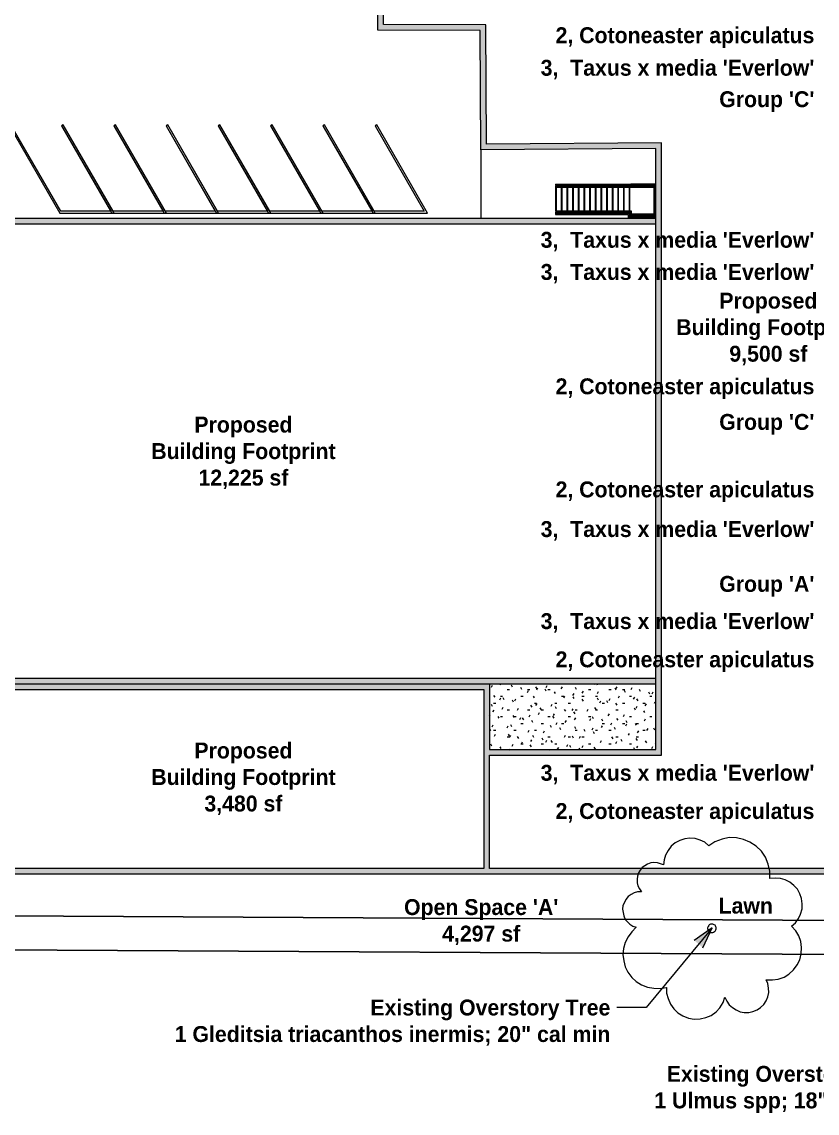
# Model space of a CAD drawing. Header units: feet. Extents: x 2366571 to 2367139, y 711991 to 712371.
# Drawn here: x 2366836.3 to 2366976.9, y 711991 to 712183.9 of the extents above; entities that cross this region are included whole.
import ezdxf

# ---------------------------------------------------------------- set-up
doc = ezdxf.new("R2010")
doc.units = ezdxf.units.FT
doc.header["$MEASUREMENT"] = 0
for name, color, linetype, lineweight in [('A-FLOR-HRAL', 11, 'Continuous', 9), ('C-BLDG-PADS', 91, 'Continuous', 9), ('G-ANNO-TEXT', 231, 'Continuous', 9), ('PDF_Geometry', 1, 'Continuous', 9), ('S-STRS', 31, 'Continuous', 9)]:
    doc.layers.add(name, color=color, linetype=linetype, lineweight=lineweight)
for name, color, linetype in [('C-BLDG-OTLN', 110, 'Continuous'), ('C-PRKG-CONC-PATT', 1, 'Continuous'), ('C-PRKG-STRP', 190, 'Continuous'), ('C-PROP-LINE', 230, 'Continuous')]:
    doc.layers.add(name, color=color, linetype=linetype)
doc.styles.add('Century Gothic_B', font='GOTHICB.TTF', dxfattribs={"height": 33.75})

# ---------------------------------------------------------------- blocks, each defined once
blk = doc.blocks.new('Top Rail Type - Top Rail_Internal_-1447311-SITE PLAN')
at = {"layer": 'A-FLOR-HRAL'}
for points in [[(-1641.9, 11839.8), (-1641.9, 11840), (-1797.9, 11839.9), (-1797.9, 11839.8), (-1641.9, 11839.8)], [(-1641.9, 11839.8), (-1641.9, 11839.8), (-1586.2, 11839.9), (-1586.3, 11840), (-1641.9, 11839.9), (-1641.9, 11839.8)], [(-1586.1, 11775.1), (-1586.2, 11839.9), (-1586.3, 11839.7), (-1586.2, 11775.1)], [(-1642, 11781.8), (-1641.4, 11782.4), (-1641.2, 11782.7), (-1641.9, 11782.6), (-1641.9, 11782), (-1797.9, 11781.9), (-1797.9, 11781.8), (-1643.9, 11781.8)], [(-1641.7, 11781.4), (-1641.7, 11781.6), (-1641.7, 11781.9), (-1641.1, 11782.1), (-1641, 11782.3), (-1641.4, 11782.4), (-1641.9, 11781.9), (-1641.9, 11781.5), (-1641.7, 11781.4)], [(-1641, 11775.1), (-1640.8, 11775.2), (-1640.7, 11781.9), (-1640.2, 11782.1), (-1640.3, 11782.3), (-1640.8, 11782.1), (-1641, 11781.7), (-1641, 11775.1)], [(-1586.2, 11775.1), (-1586.2, 11775.1), (-1586.3, 11775.2), (-1640.9, 11775.1), (-1641, 11775.1), (-1586.3, 11775.1)]]:
    blk.add_hatch(color=254, dxfattribs=at).paths.add_polyline_path(points, flags=0)
for p, q in [((-1641.7, 11840.7), (-1797.9, 11840.7)), ((-1797.9, 11839.7), (-1797.9, 11839.9)), ((-1797.9, 11839.2), (-1641.7, 11839.2)), ((-1585.5, 11840.7), (-1641.7, 11840.7)), ((-1641.7, 11839.2), (-1587, 11839.2)), ((-1587, 11839.2), (-1587, 11775.9)), ((-1640.9, 11782.7), (-1797.9, 11782.7)), ((-1797.9, 11781.2), (-1642.2, 11781.2)), ((-1641.9, 11781.3), (-1641.7, 11781.4)), ((-1641.7, 11780.9), (-1641.7, 11774.4)), ((-1641.7, 11774.4), (-1585.5, 11774.4)), ((-1640.2, 11775.9), (-1640.2, 11782.2)), ((-1587, 11775.9), (-1640.2, 11775.9))]:
    blk.add_line(p, q, dxfattribs=at)
at = {"layer": 'A-FLOR-HRAL', "flags": 128}
for points in [[(-1640.9, 11782.7), (-1641, 11782.6), (-1641.2, 11782.6), (-1641.4, 11782.4), (-1641.5, 11782.3), (-1641.7, 11782.1), (-1641.9, 11781.9), (-1642.1, 11781.7)], [(-1641.2, 11781.9), (-1641, 11782.1), (-1640.9, 11782.3), (-1640.8, 11782.4), (-1640.8, 11782.6), (-1640.8, 11782.6), (-1640.9, 11782.7)], [(-1797.9, 11781.7), (-1797.9, 11781.9), (-1797.9, 11782.1)], [(-1641.1, 11781.7), (-1640.9, 11781.9), (-1640.7, 11782.1), (-1640.5, 11782.2), (-1640.4, 11782.3), (-1640.3, 11782.3), (-1640.2, 11782.3), (-1640.2, 11782.2)]]:
    blk.add_lwpolyline(points, dxfattribs=at)
at = {"layer": 'A-FLOR-HRAL'}
for points in [[(-1641.9, 11839.9), (-1641.9, 11839.9), (-1641.9, 11839.8), (-1641.9, 11839.7)], [(-1586.2, 11839.9), (-1586.2, 11839.9), (-1586.3, 11839.9), (-1586.3, 11839.8), (-1586.3, 11839.8), (-1586.4, 11839.7), (-1586.4, 11839.7)], [(-1641.1, 11775), (-1641.1, 11775), (-1641.1, 11775), (-1641, 11775), (-1641, 11775.1), (-1640.9, 11775.1), (-1640.9, 11775.1)]]:
    blk.add_open_spline(points, degree=3, dxfattribs=at)
blk = doc.blocks.new('Handrail Type - Handrail_Internal_-1447339-SITE PLAN')
at = {"layer": 'A-FLOR-HRAL'}
for points in [[(-1641.9, 11836.8), (-1641.9, 11837), (-1797.9, 11836.9), (-1797.9, 11836.8), (-1641.9, 11836.8)], [(-1641.9, 11836.8), (-1641.9, 11836.8), (-1589.2, 11836.9), (-1589.3, 11837), (-1641.9, 11836.9), (-1641.9, 11836.8)], [(-1589.1, 11778.1), (-1589.2, 11836.9), (-1589.3, 11836.7), (-1589.2, 11778.1)], [(-1641.9, 11784.8), (-1641.9, 11785), (-1797.9, 11784.9), (-1797.9, 11784.8), (-1641.9, 11784.8)], [(-1638.2, 11784.8), (-1637.9, 11784.9), (-1638, 11785), (-1641.9, 11784.9), (-1641.9, 11784.8), (-1638.7, 11784.8)], [(-1638, 11778.1), (-1637.8, 11778.3), (-1637.9, 11784.9), (-1638, 11784.7), (-1638, 11778.1)], [(-1589.3, 11778.1), (-1589.2, 11778.1), (-1589.3, 11778.2), (-1637.9, 11778.1), (-1638, 11778.1), (-1590, 11778.1)]]:
    blk.add_hatch(color=254, dxfattribs=at).paths.add_polyline_path(points, flags=0)
for p, q in [((-1641.7, 11837.7), (-1797.9, 11837.7)), ((-1797.9, 11836.7), (-1797.9, 11836.9)), ((-1797.9, 11836.2), (-1641.7, 11836.2)), ((-1588.5, 11837.7), (-1641.7, 11837.7)), ((-1641.7, 11836.2), (-1590, 11836.2)), ((-1590, 11836.2), (-1590, 11778.9)), ((-1588.5, 11777.4), (-1588.5, 11837.7)), ((-1641.7, 11785.7), (-1797.9, 11785.7)), ((-1797.9, 11784.7), (-1797.9, 11784.9)), ((-1797.9, 11784.2), (-1641.7, 11784.2)), ((-1637.2, 11785.7), (-1641.7, 11785.7)), ((-1641.7, 11784.2), (-1638.7, 11784.2)), ((-1638.7, 11784.2), (-1638.7, 11777.4)), ((-1637.2, 11778.9), (-1637.2, 11785.7)), ((-1638.7, 11777.4), (-1588.5, 11777.4)), ((-1590, 11778.9), (-1637.2, 11778.9))]:
    blk.add_line(p, q, dxfattribs=at)
for points in [[(-1641.9, 11836.9), (-1641.9, 11836.9), (-1641.9, 11836.8), (-1641.9, 11836.7)], [(-1589.2, 11836.9), (-1589.2, 11836.9), (-1589.3, 11836.9), (-1589.3, 11836.8), (-1589.3, 11836.8), (-1589.4, 11836.7), (-1589.4, 11836.7)], [(-1641.9, 11784.7), (-1641.9, 11784.8), (-1641.9, 11784.9), (-1641.9, 11784.9)], [(-1638.1, 11784.7), (-1638.1, 11784.7), (-1638.1, 11784.8), (-1638, 11784.8), (-1638, 11784.9), (-1637.9, 11784.9), (-1637.9, 11784.9)], [(-1638.1, 11778), (-1638.1, 11778), (-1638.1, 11778), (-1638, 11778), (-1638, 11778.1), (-1637.9, 11778.1), (-1637.9, 11778.1)], [(-1589, 11778), (-1589, 11778), (-1589.1, 11778), (-1589.1, 11778), (-1589.2, 11778.1), (-1589.2, 11778.1), (-1589.3, 11778.2), (-1589.3, 11778.2), (-1589.3, 11778.3), (-1589.4, 11778.3), (-1589.4, 11778.3)]]:
    blk.add_open_spline(points, degree=3, dxfattribs=at)
blk = doc.blocks.new('Family - ___-1442676-SITE PLAN')
at = {"layer": 'C-PROP-LINE'}
blk.add_line((-2969.6, 10291.1), (-534.6, 10277.4), dxfattribs=at)
blk = doc.blocks.new('Family - ___-1416994-SITE PLAN')
at = {"layer": 'C-PROP-LINE'}
blk.add_line((-3220.3, 10220.5), (-534.6, 10205.4), dxfattribs=at)

msp = doc.modelspace()

# ---------------------------------------------------------------- hatches: boundary and pattern name
at = {"layer": 'C-BLDG-OTLN', "lineweight": 5}
h = msp.add_hatch(color=1, dxfattribs=at)
h.dxf.hatch_style = 1
h.paths.add_polyline_path([(2366918.97, 712055.23), (2366918.97, 712066.86), (2366826.96, 712066.86), (2366826.96, 712054.86), (2366812.38, 712054.86), (2366812.38, 712033.19), (2366987.39, 712033.19), (2366987.39, 712102.29), (2366991.39, 712102.29), (2366991.4, 712114.34), (2366987.4, 712114.34), (2366987.41, 712208.45), (2366899.22, 712208.45), (2366899.21, 712182.41), (2366917.31, 712182.34), (2366917.41, 712161.24), (2366948.36, 712161.49), (2366948.36, 712055.23)])
h.paths.add_polyline_path([(2366918.97, 712034.19), (2366986.39, 712034.19), (2366986.39, 712103.29), (2366990.39, 712103.29), (2366990.4, 712113.34), (2366986.4, 712113.34), (2366986.41, 712207.45), (2366900.22, 712207.45), (2366900.21, 712183.41), (2366918.31, 712183.34), (2366918.4, 712162.25), (2366949.36, 712162.5), (2366949.36, 712054.23), (2366918.97, 712054.23)], flags=16)
h.paths.add_polyline_path([(2366917.97, 712065.86), (2366827.96, 712065.86), (2366827.96, 712053.86), (2366813.38, 712053.86), (2366813.38, 712034.19), (2366917.97, 712034.19)], flags=16)
h = msp.add_hatch(color=1, dxfattribs=at)
h.dxf.hatch_style = 1
h.paths.add_polyline_path([(2366822.74, 712148.12), (2366948.36, 712148.12), (2366948.36, 712149.12), (2366821.74, 712149.12), (2366821.74, 712123.05), (2366782.88, 712123.05), (2366782.88, 712089.29), (2366800.19, 712089.29), (2366800.19, 712066.97), (2366800.29, 712066.86), (2366948.36, 712066.86), (2366948.36, 712067.86), (2366801.19, 712067.86), (2366801.19, 712090.29), (2366783.88, 712090.29), (2366783.88, 712122.05), (2366822.74, 712122.05)])
at = {"layer": 'C-BLDG-PADS', "lineweight": 5}
h = msp.add_hatch(dxfattribs=at)
h.set_pattern_fill('FP_6', color=1, scale=0.083333, style=0, pattern_type=2)
h.set_pattern_definition([(0, (2367080.477, 711168.255), (4.8, 1.2), [0.396, -3.204, 0.396, -3.204, -19.2]), (0, (2367080.477, 711168.255), (4.8, 1.2), [-7.2, 0.396, -6.804, 0.396, -3.204, -8.4]), (0, (2367080.477, 711168.255), (4.8, 1.2), [-18, 0.396, -2.004, 0.396, -5.604]), (120, (2367082.277, 711168.855), (-3.4392305, 3.556922), [0.396, -3.204, 0.396, -3.204, -19.2]), (120, (2367082.277, 711168.855), (-3.4392305, 3.556922), [-7.2, 0.396, -6.804, 0.396, -3.204, -8.4]), (120, (2367082.277, 711168.855), (-3.4392305, 3.556922), [-18, 0.396, -2.004, 0.396, -5.604]), (240, (2367082.877, 711171.255), (-1.3607695, -4.756922), [0.396, -3.204, 0.396, -3.204, -19.2]), (240, (2367082.877, 711171.255), (-1.3607695, -4.756922), [-7.2, 0.396, -6.804, 0.396, -3.204, -8.4]), (240, (2367082.877, 711171.255), (-1.3607695, -4.756922), [-18, 0.396, -2.004, 0.396, -5.604])])
h.paths.add_polyline_path([(2366918.93, 712055.12), (2366918.93, 712055.12), (2366948.21, 712055.17), (2366948.21, 712066.84), (2366918.93, 712066.84), (2366918.93, 712055.17)], flags=0)
at = {"layer": 'G-ANNO-TEXT', "lineweight": 5}
msp.add_hatch(color=1, dxfattribs=at).paths.add_polyline_path([(2366958.35, 712023.72), (2366955.16, 712021.5), (2366956.7, 712020.2)], flags=0)

# ---------------------------------------------------------------- linework, layer by layer
at = {"layer": 'C-BLDG-OTLN', "color": 1, "lineweight": 5, "flags": 128}
for points in [[(2366948.36, 712161.49), (2366917.41, 712161.24), (2366917.31, 712182.34), (2366899.21, 712182.41), (2366899.22, 712208.45), (2366987.41, 712208.45), (2366987.4, 712114.34), (2366991.4, 712114.34), (2366991.39, 712102.29), (2366987.39, 712102.29), (2366987.39, 712033.19), (2366812.38, 712033.19), (2366812.38, 712054.86), (2366826.96, 712054.86), (2366826.96, 712066.86), (2366918.97, 712066.86), (2366918.97, 712055.23), (2366948.36, 712055.23), (2366948.36, 712161.5)], [(2366948.36, 712149.12), (2366821.74, 712149.12), (2366821.74, 712123.05), (2366782.88, 712123.05), (2366782.88, 712089.29), (2366800.19, 712089.29), (2366800.19, 712066.86), (2366948.36, 712066.86)], [(2366948.36, 712148.12), (2366822.74, 712148.12), (2366822.74, 712122.05), (2366783.88, 712122.05), (2366783.88, 712090.29), (2366801.19, 712090.29), (2366801.19, 712067.86), (2366948.36, 712067.86)]]:
    msp.add_lwpolyline(points, dxfattribs=at)
for points in [[(2366918.97, 712054.23), (2366949.36, 712054.23), (2366949.36, 712162.5), (2366918.4, 712162.25), (2366918.31, 712183.34), (2366900.21, 712183.41), (2366900.22, 712207.45), (2366986.41, 712207.45), (2366986.4, 712113.34), (2366990.4, 712113.34), (2366990.39, 712103.29), (2366986.39, 712103.29), (2366986.39, 712034.19), (2366918.97, 712034.19)], [(2366917.97, 712034.19), (2366813.38, 712034.19), (2366813.38, 712053.86), (2366827.96, 712053.86), (2366827.96, 712065.86), (2366917.97, 712065.86)]]:
    msp.add_lwpolyline(points, close=True, dxfattribs=at)
at = {"layer": 'C-PRKG-CONC-PATT', "color": 1, "lineweight": 5}
msp.add_line((2366917.41, 712161.24), (2366917.41, 712149.12), dxfattribs=at)
at = {"layer": 'C-PRKG-STRP', "color": 1, "lineweight": 5}
for p, q in [((2366834.05, 712165.46), (2366842.95, 712150.04)), ((2366843.15, 712150.37), (2366834.34, 712165.63)), ((2366843.58, 712165.63), (2366843.29, 712165.46)), ((2366843.58, 712165.63), (2366843.29, 712165.46)), ((2366843.29, 712165.46), (2366852, 712150.37)), ((2366843.29, 712165.46), (2366852.19, 712150.04)), ((2366852.58, 712150.04), (2366843.58, 712165.63)), ((2366852.38, 712150.37), (2366843.58, 712165.63)), ((2366852.81, 712165.63), (2366852.53, 712165.46)), ((2366852.81, 712165.63), (2366852.53, 712165.46)), ((2366852.53, 712165.46), (2366861.24, 712150.37)), ((2366852.53, 712165.46), (2366861.43, 712150.04)), ((2366861.81, 712150.04), (2366852.81, 712165.63)), ((2366861.62, 712150.37), (2366852.81, 712165.63)), ((2366862.05, 712165.63), (2366861.76, 712165.46)), ((2366862.05, 712165.63), (2366861.76, 712165.46)), ((2366861.76, 712165.46), (2366870.47, 712150.37)), ((2366861.76, 712165.46), (2366870.67, 712150.04)), ((2366871.05, 712150.04), (2366862.05, 712165.63)), ((2366870.86, 712150.37), (2366862.05, 712165.63)), ((2366871.29, 712165.63), (2366871, 712165.46)), ((2366871.29, 712165.63), (2366871, 712165.46)), ((2366871, 712165.46), (2366879.71, 712150.37)), ((2366871, 712165.46), (2366879.9, 712150.04)), ((2366880.29, 712150.04), (2366871.29, 712165.63)), ((2366880.1, 712150.37), (2366871.29, 712165.63)), ((2366880.53, 712165.63), (2366880.24, 712165.46)), ((2366880.53, 712165.63), (2366880.24, 712165.46)), ((2366880.24, 712165.46), (2366888.95, 712150.37)), ((2366880.24, 712165.46), (2366889.14, 712150.04)), ((2366889.53, 712150.04), (2366880.53, 712165.63)), ((2366889.33, 712150.37), (2366880.53, 712165.63)), ((2366889.76, 712165.63), (2366889.48, 712165.46)), ((2366889.76, 712165.63), (2366889.48, 712165.46)), ((2366889.48, 712165.46), (2366898.19, 712150.37)), ((2366889.48, 712165.46), (2366898.38, 712150.04)), ((2366898.76, 712150.04), (2366889.76, 712165.63)), ((2366898.57, 712150.37), (2366889.76, 712165.63)), ((2366899, 712165.63), (2366898.71, 712165.46)), ((2366898.71, 712165.46), (2366907.42, 712150.37)), ((2366908, 712150.04), (2366899, 712165.63)), ((2366842.95, 712150.04), (2366852.58, 712150.04)), ((2366852, 712150.37), (2366843.15, 712150.37)), ((2366852.19, 712150.04), (2366861.81, 712150.04)), ((2366861.24, 712150.37), (2366852.38, 712150.37)), ((2366861.43, 712150.04), (2366871.05, 712150.04)), ((2366870.47, 712150.37), (2366861.62, 712150.37)), ((2366870.67, 712150.04), (2366880.29, 712150.04)), ((2366879.71, 712150.37), (2366870.86, 712150.37)), ((2366879.9, 712150.04), (2366889.53, 712150.04)), ((2366888.95, 712150.37), (2366880.1, 712150.37)), ((2366889.14, 712150.04), (2366898.76, 712150.04)), ((2366898.19, 712150.37), (2366889.33, 712150.37)), ((2366898.38, 712150.04), (2366908, 712150.04)), ((2366907.42, 712150.37), (2366898.57, 712150.37))]:
    msp.add_line(p, q, dxfattribs=at)
at = {"layer": 'G-ANNO-TEXT', "color": 1, "lineweight": 5}
for p, q in [((2366958.35, 712023.72), (2366946.67, 712009.64)), ((2366958.35, 712023.72), (2366955.16, 712021.5)), ((2366956.7, 712020.2), (2366958.35, 712023.72)), ((2366946.67, 712009.64), (2366941.45, 712009.64))]:
    msp.add_line(p, q, dxfattribs=at)
at = {"layer": 'PDF_Geometry', "color": 1, "lineweight": 5, "flags": 128}
for points in [[(2366950.25, 712013.19), (2366950.25, 712012.19), (2366950.53, 712011.2), (2366950.93, 712010.2), (2366951.54, 712009.4), (2366952.28, 712008.67), (2366953.15, 712008.15), (2366954.15, 712007.75), (2366955.15, 712007.56), (2366956.22, 712007.63), (2366957.21, 712007.84), (2366958.15, 712008.25), (2366959.01, 712008.85), (2366959.67, 712009.59), (2366960.26, 712010.53), (2366960.59, 712011.46), (2366960.93, 712010.73), (2366961.33, 712010.13), (2366961.94, 712009.61), (2366962.54, 712009.21), (2366963.27, 712008.88), (2366964.01, 712008.75), (2366964.81, 712008.76), (2366965.54, 712008.9), (2366966.27, 712009.23), (2366966.87, 712009.64), (2366967.47, 712010.18), (2366967.86, 712010.84), (2366968.19, 712011.51), (2366968.32, 712012.31), (2366968.31, 712013.05), (2366968.17, 712013.85), (2366967.9, 712014.51), (2366968.97, 712014.52), (2366969.97, 712014.66), (2366971.03, 712015), (2366971.9, 712015.54), (2366972.69, 712016.28), (2366973.35, 712017.15), (2366973.81, 712018.08), (2366974.07, 712019.15), (2366974.13, 712020.22), (2366973.99, 712021.29), (2366973.65, 712022.28), (2366973.11, 712023.21), (2366972.37, 712024.01), (2366973.04, 712024.61), (2366973.56, 712025.35), (2366973.96, 712026.15), (2366974.22, 712027.09), (2366974.21, 712027.95), (2366974.14, 712028.89), (2366973.8, 712029.75), (2366973.4, 712030.55), (2366972.79, 712031.21), (2366972.05, 712031.81), (2366971.25, 712032.2), (2366970.38, 712032.46), (2366969.45, 712032.52), (2366968.52, 712032.45), (2366968.51, 712033.72), (2366968.23, 712034.98), (2366967.76, 712036.18), (2366967.02, 712037.24), (2366966.08, 712038.17), (2366965.01, 712038.83), (2366963.87, 712039.35), (2366962.6, 712039.61), (2366961.33, 712039.67), (2366960.07, 712039.39), (2366958.81, 712038.92), (2366957.74, 712038.24), (2366957.01, 712038.84), (2366956.2, 712039.23), (2366955.34, 712039.5), (2366954.4, 712039.56), (2366953.47, 712039.42), (2366952.6, 712039.14), (2366951.81, 712038.74), (2366951.08, 712038.13), (2366950.55, 712037.4), (2366950.09, 712036.59), (2366949.83, 712035.72), (2366949.7, 712034.86), (2366949.17, 712035.05), (2366948.63, 712035.18), (2366948.03, 712035.25), (2366947.5, 712035.18), (2366946.9, 712034.97), (2366946.43, 712034.7), (2366945.97, 712034.37), (2366945.57, 712033.9), (2366945.31, 712033.43), (2366945.11, 712032.83), (2366945.05, 712032.29), (2366945.05, 712031.69), (2366945.19, 712031.16), (2366945.46, 712030.63), (2366945.8, 712030.1), (2366945.13, 712030.09), (2366944.53, 712029.89), (2366944, 712029.62), (2366943.47, 712029.28), (2366943.07, 712028.75), (2366942.81, 712028.21), (2366942.55, 712027.68), (2366942.49, 712027.01), (2366942.56, 712026.41), (2366942.69, 712025.81), (2366942.96, 712025.21), (2366943.37, 712024.75), (2366943.77, 712024.35), (2366944.31, 712024.02), (2366944.91, 712023.82), (2366944.11, 712023.02), (2366943.45, 712022.15), (2366942.93, 712021.14), (2366942.67, 712020.08), (2366942.54, 712019.01), (2366942.68, 712017.88), (2366942.95, 712016.81), (2366943.43, 712015.88), (2366944.1, 712014.95), (2366944.9, 712014.22), (2366945.84, 712013.63), (2366946.91, 712013.24), (2366947.98, 712013.05), (2366949.11, 712012.99), (2366950.18, 712013.19)], [(2366959.04, 712023.65), (2366959.04, 712023.79), (2366958.97, 712023.92), (2366958.91, 712024.05), (2366958.84, 712024.18), (2366958.7, 712024.25), (2366958.57, 712024.32), (2366958.44, 712024.38), (2366958.04, 712024.38), (2366957.9, 712024.31), (2366957.77, 712024.24), (2366957.71, 712024.11), (2366957.64, 712023.98), (2366957.57, 712023.84), (2366957.51, 712023.71), (2366957.51, 712023.58), (2366957.58, 712023.44), (2366957.64, 712023.31), (2366957.71, 712023.18), (2366957.78, 712023.11), (2366957.91, 712022.98), (2366958.05, 712022.91), (2366958.45, 712022.92), (2366958.58, 712022.98), (2366958.71, 712023.05), (2366958.85, 712023.12), (2366958.91, 712023.25), (2366958.98, 712023.39), (2366959.04, 712023.52)]]:
    msp.add_lwpolyline(points, close=True, dxfattribs=at)
at = {"layer": 'S-STRS', "color": 1, "lineweight": 5}
for p, q in [((2366930.65, 712155.16), (2366930.65, 712155)), ((2366930.65, 712155.16), (2366943.92, 712155.16)), ((2366930.65, 712155), (2366931.65, 712155)), ((2366930.65, 712155), (2366930.65, 712154.98)), ((2366930.65, 712154.85), (2366930.65, 712154.73)), ((2366930.65, 712154.6), (2366930.65, 712150.39)), ((2366930.73, 712155), (2366930.73, 712154.98)), ((2366930.73, 712154.85), (2366930.73, 712154.73)), ((2366930.73, 712154.6), (2366930.73, 712150.39)), ((2366931.65, 712155), (2366932.65, 712155)), ((2366931.65, 712155), (2366931.65, 712154.98)), ((2366931.65, 712154.85), (2366931.65, 712154.73)), ((2366931.65, 712154.6), (2366931.65, 712150.39)), ((2366931.73, 712155), (2366931.73, 712154.98)), ((2366931.73, 712154.85), (2366931.73, 712154.73)), ((2366931.73, 712154.6), (2366931.73, 712150.39)), ((2366932.65, 712155), (2366933.65, 712155)), ((2366932.65, 712155), (2366932.65, 712154.98)), ((2366932.65, 712154.85), (2366932.65, 712154.73)), ((2366932.65, 712154.6), (2366932.65, 712150.39)), ((2366932.73, 712155), (2366932.73, 712154.98)), ((2366932.73, 712154.85), (2366932.73, 712154.73)), ((2366932.73, 712154.6), (2366932.73, 712150.39)), ((2366933.65, 712155), (2366934.65, 712155)), ((2366933.65, 712155), (2366933.65, 712154.98)), ((2366933.65, 712154.85), (2366933.65, 712154.73)), ((2366933.65, 712154.6), (2366933.65, 712150.39)), ((2366933.73, 712155), (2366933.73, 712154.98)), ((2366933.73, 712154.85), (2366933.73, 712154.73)), ((2366933.73, 712154.6), (2366933.73, 712150.39)), ((2366934.65, 712155), (2366935.65, 712155)), ((2366934.65, 712155), (2366934.65, 712154.98)), ((2366934.65, 712154.85), (2366934.65, 712154.73)), ((2366934.65, 712154.6), (2366934.65, 712150.39)), ((2366934.73, 712155), (2366934.73, 712154.98)), ((2366934.73, 712154.85), (2366934.73, 712154.73)), ((2366934.73, 712154.6), (2366934.73, 712150.39)), ((2366935.65, 712155), (2366936.65, 712155)), ((2366935.65, 712155), (2366935.65, 712154.98)), ((2366935.65, 712154.85), (2366935.65, 712154.73)), ((2366935.65, 712154.6), (2366935.65, 712150.39)), ((2366935.73, 712155), (2366935.73, 712154.98)), ((2366935.73, 712154.85), (2366935.73, 712154.73)), ((2366935.73, 712154.6), (2366935.73, 712150.39)), ((2366936.65, 712155), (2366937.65, 712155)), ((2366936.65, 712155), (2366936.65, 712154.98)), ((2366936.65, 712154.85), (2366936.65, 712154.73)), ((2366936.65, 712154.6), (2366936.65, 712150.39)), ((2366936.73, 712155), (2366936.73, 712154.98)), ((2366936.73, 712154.85), (2366936.73, 712154.73)), ((2366936.73, 712154.6), (2366936.73, 712150.39)), ((2366937.65, 712155), (2366938.65, 712155)), ((2366937.65, 712155), (2366937.65, 712154.98)), ((2366937.65, 712154.85), (2366937.65, 712154.73)), ((2366937.65, 712154.6), (2366937.65, 712150.39)), ((2366937.73, 712155), (2366937.73, 712154.98)), ((2366937.73, 712154.85), (2366937.73, 712154.73)), ((2366937.73, 712154.6), (2366937.73, 712150.39)), ((2366938.65, 712155), (2366939.65, 712155)), ((2366938.65, 712155), (2366938.65, 712154.98)), ((2366938.65, 712154.85), (2366938.65, 712154.73)), ((2366938.65, 712154.6), (2366938.65, 712150.39)), ((2366938.73, 712155), (2366938.73, 712154.98)), ((2366938.73, 712154.85), (2366938.73, 712154.73)), ((2366938.73, 712154.6), (2366938.73, 712150.39)), ((2366939.65, 712155), (2366940.65, 712155)), ((2366939.65, 712155), (2366939.65, 712154.98)), ((2366939.65, 712154.85), (2366939.65, 712154.73)), ((2366939.65, 712154.6), (2366939.65, 712150.39)), ((2366939.73, 712155), (2366939.73, 712154.98)), ((2366939.73, 712154.85), (2366939.73, 712154.73)), ((2366939.73, 712154.6), (2366939.73, 712150.39)), ((2366940.65, 712155), (2366941.65, 712155)), ((2366940.65, 712155), (2366940.65, 712154.98)), ((2366940.65, 712154.85), (2366940.65, 712154.73)), ((2366940.65, 712154.6), (2366940.65, 712150.39)), ((2366940.73, 712155), (2366940.73, 712154.98)), ((2366940.73, 712154.85), (2366940.73, 712154.73)), ((2366940.73, 712154.6), (2366940.73, 712150.39)), ((2366941.65, 712155), (2366942.65, 712155)), ((2366941.65, 712155), (2366941.65, 712154.98)), ((2366941.65, 712154.85), (2366941.65, 712154.73)), ((2366941.65, 712154.6), (2366941.65, 712150.39)), ((2366941.73, 712155), (2366941.73, 712154.98)), ((2366941.73, 712154.85), (2366941.73, 712154.73)), ((2366941.73, 712154.6), (2366941.73, 712150.39)), ((2366942.65, 712155), (2366943.65, 712155)), ((2366942.65, 712155), (2366942.65, 712154.98)), ((2366942.65, 712154.85), (2366942.65, 712154.73)), ((2366942.65, 712154.6), (2366942.65, 712150.39)), ((2366942.73, 712155), (2366942.73, 712154.98)), ((2366942.73, 712154.85), (2366942.73, 712154.73)), ((2366942.73, 712154.6), (2366942.73, 712150.39)), ((2366943.65, 712155), (2366943.92, 712155)), ((2366943.65, 712155), (2366943.65, 712154.98)), ((2366943.65, 712154.85), (2366943.65, 712154.73)), ((2366943.65, 712154.6), (2366943.65, 712150.39)), ((2366943.73, 712155), (2366943.73, 712154.98)), ((2366943.73, 712154.85), (2366943.73, 712154.73)), ((2366943.73, 712154.6), (2366943.73, 712150.39)), ((2366948.36, 712155.16), (2366943.92, 712155.16)), ((2366948.36, 712155), (2366943.92, 712155)), ((2366930.65, 712150.27), (2366930.65, 712150.14)), ((2366930.65, 712150.02), (2366930.65, 712150)), ((2366930.65, 712150), (2366930.65, 712149.83)), ((2366930.65, 712150), (2366931.65, 712150)), ((2366930.65, 712149.83), (2366943.48, 712149.83)), ((2366930.73, 712150.27), (2366930.73, 712150.14)), ((2366930.73, 712150.02), (2366930.73, 712150)), ((2366931.65, 712150.27), (2366931.65, 712150.14)), ((2366931.65, 712150.02), (2366931.65, 712150)), ((2366931.65, 712150), (2366932.65, 712150)), ((2366931.73, 712150.27), (2366931.73, 712150.14)), ((2366931.73, 712150.02), (2366931.73, 712150)), ((2366932.65, 712150.27), (2366932.65, 712150.14)), ((2366932.65, 712150.02), (2366932.65, 712150)), ((2366932.65, 712150), (2366933.65, 712150)), ((2366932.73, 712150.27), (2366932.73, 712150.14)), ((2366932.73, 712150.02), (2366932.73, 712150)), ((2366933.65, 712150.27), (2366933.65, 712150.14)), ((2366933.65, 712150.02), (2366933.65, 712150)), ((2366933.65, 712150), (2366934.65, 712150)), ((2366933.73, 712150.27), (2366933.73, 712150.14)), ((2366933.73, 712150.02), (2366933.73, 712150)), ((2366934.65, 712150.27), (2366934.65, 712150.14)), ((2366934.65, 712150.02), (2366934.65, 712150)), ((2366934.65, 712150), (2366935.65, 712150)), ((2366934.73, 712150.27), (2366934.73, 712150.14)), ((2366934.73, 712150.02), (2366934.73, 712150)), ((2366935.65, 712150.27), (2366935.65, 712150.14)), ((2366935.65, 712150.02), (2366935.65, 712150)), ((2366935.65, 712150), (2366936.65, 712150)), ((2366935.73, 712150.27), (2366935.73, 712150.14)), ((2366935.73, 712150.02), (2366935.73, 712150)), ((2366936.65, 712150.27), (2366936.65, 712150.14)), ((2366936.65, 712150.02), (2366936.65, 712150)), ((2366936.65, 712150), (2366937.65, 712150)), ((2366936.73, 712150.27), (2366936.73, 712150.14)), ((2366936.73, 712150.02), (2366936.73, 712150)), ((2366937.65, 712150.27), (2366937.65, 712150.14)), ((2366937.65, 712150.02), (2366937.65, 712150)), ((2366937.65, 712150), (2366938.65, 712150)), ((2366937.73, 712150.27), (2366937.73, 712150.14)), ((2366937.73, 712150.02), (2366937.73, 712150)), ((2366938.65, 712150.27), (2366938.65, 712150.14)), ((2366938.65, 712150.02), (2366938.65, 712150)), ((2366938.65, 712150), (2366939.65, 712150)), ((2366938.73, 712150.27), (2366938.73, 712150.14)), ((2366938.73, 712150.02), (2366938.73, 712150)), ((2366939.65, 712150.27), (2366939.65, 712150.14)), ((2366939.65, 712150.02), (2366939.65, 712150)), ((2366939.65, 712150), (2366940.65, 712150)), ((2366939.73, 712150.27), (2366939.73, 712150.14)), ((2366939.73, 712150.02), (2366939.73, 712150)), ((2366940.65, 712150.27), (2366940.65, 712150.14)), ((2366940.65, 712150.02), (2366940.65, 712150)), ((2366940.65, 712150), (2366941.65, 712150)), ((2366940.73, 712150.27), (2366940.73, 712150.14)), ((2366940.73, 712150.02), (2366940.73, 712150)), ((2366941.65, 712150.27), (2366941.65, 712150.14)), ((2366941.65, 712150.02), (2366941.65, 712150)), ((2366941.65, 712150), (2366942.65, 712150)), ((2366941.73, 712150.27), (2366941.73, 712150.14)), ((2366941.73, 712150.02), (2366941.73, 712150)), ((2366942.65, 712150.27), (2366942.65, 712150.14)), ((2366942.65, 712150.02), (2366942.65, 712150)), ((2366942.65, 712150), (2366943.48, 712150)), ((2366942.73, 712150.27), (2366942.73, 712150.14)), ((2366942.73, 712150.02), (2366942.73, 712150)), ((2366943.65, 712150), (2366943.48, 712150)), ((2366943.48, 712149.83), (2366943.48, 712149.27)), ((2366943.65, 712150.27), (2366943.65, 712150.14)), ((2366943.65, 712150.02), (2366943.65, 712150)), ((2366943.65, 712150), (2366943.65, 712149.43)), ((2366943.73, 712150.27), (2366943.73, 712150.11)), ((2366943.73, 712150.11), (2366943.73, 712150.09)), ((2366943.48, 712149.27), (2366948.36, 712149.27)), ((2366943.65, 712149.43), (2366948.36, 712149.43))]:
    msp.add_line(p, q, dxfattribs=at)

# ---------------------------------------------------------------- block references
at = {"layer": 'A-FLOR-HRAL', "color": 1, "lineweight": 5, "xscale": 0.08333333333333333, "yscale": 0.08333333333333333, "zscale": 0.08333333333333333}
for name in ['Top Rail Type - Top Rail_Internal_-1447311-SITE PLAN', 'Handrail Type - Handrail_Internal_-1447339-SITE PLAN']:
    msp.add_blockref(name, (2367080.48, 711168.26), dxfattribs=at)
at = {"layer": 'C-PROP-LINE', "color": 1, "lineweight": 5, "xscale": 0.08333333333333333, "yscale": 0.08333333333333333, "zscale": 0.08333333333333333}
for name in ['Family - ___-1416994-SITE PLAN', 'Family - ___-1442676-SITE PLAN']:
    msp.add_blockref(name, (2367080.48, 711168.26), dxfattribs=at)

# ---------------------------------------------------------------- texts
at = {"layer": 'G-ANNO-TEXT', "color": 1, "lineweight": 5, "width": 83.4197, "style": 'Century Gothic_B'}
for s, insert, char_height, attachment_point in [('2, Cotoneaster apiculatus ', (2366976.4, 712182.9), 2.8125, 3), ("3,  Taxus x media 'Everlow' ", (2366976.4, 712177.15), 2.8125, 3), ("3,  Taxus x media 'Everlow' ", (2366976.4, 712146.74), 2.8125, 3), ("3,  Taxus x media 'Everlow' ", (2366976.4, 712141.06), 2.8125, 3), ('Proposed\\PBuilding Footprint\\P9,500 sf', (2366968.26, 712135.98), 2.8125, 2), ('2, Cotoneaster apiculatus ', (2366976.4, 712120.84), 2.8125, 3), ('Proposed\\PBuilding Footprint\\P12,225 sf', (2366875.44, 712114.08), 2.8125, 2), ('2, Cotoneaster apiculatus ', (2366976.4, 712102.62), 2.8125, 3), ("3,  Taxus x media 'Everlow' ", (2366976.4, 712095.61), 2.8125, 3), ("3,  Taxus x media 'Everlow' ", (2366976.4, 712079.34), 2.8125, 3), ('2, Cotoneaster apiculatus ', (2366976.4, 712072.58), 2.8125, 3), ('Proposed\\PBuilding Footprint\\P3,480 sf', (2366875.44, 712056.47), 2.8125, 2), ("3,  Taxus x media 'Everlow' ", (2366976.4, 712052.53), 2.8125, 3), ('2, Cotoneaster apiculatus ', (2366976.4, 712045.77), 2.8125, 3), ("Open Space 'A'\\P4,297 sf", (2366917.48, 712028.79), 2.8125, 2), ('Lawn', (2366964.26, 712029.04), 2.812, 2), ('Existing Overstory Tree\\P1 Gleditsia triacanthos inermis; 20" cal min ', (2366940.32, 712011.04), 2.8125, 3), ('Existing Overstory Tree\\P1 Ulmus spp; 18" cal min ', (2366992.73, 711999.31), 2.8125, 3)]:
    msp.add_mtext(s, dxfattribs=dict(at, insert=insert, char_height=char_height, attachment_point=attachment_point))
at = {"layer": 'G-ANNO-TEXT', "color": 2, "lineweight": 5, "char_height": 2.812, "width": 83.4197, "attachment_point": 3, "style": 'Century Gothic_B'}
for s, insert in [("Group 'C' ", (2366976.4, 712171.59)), ("Group 'C' ", (2366976.4, 712114.55)), ("Group 'A' ", (2366976.4, 712085.92))]:
    msp.add_mtext(s, dxfattribs=dict(at, insert=insert))

doc.saveas('drawing.dxf')
